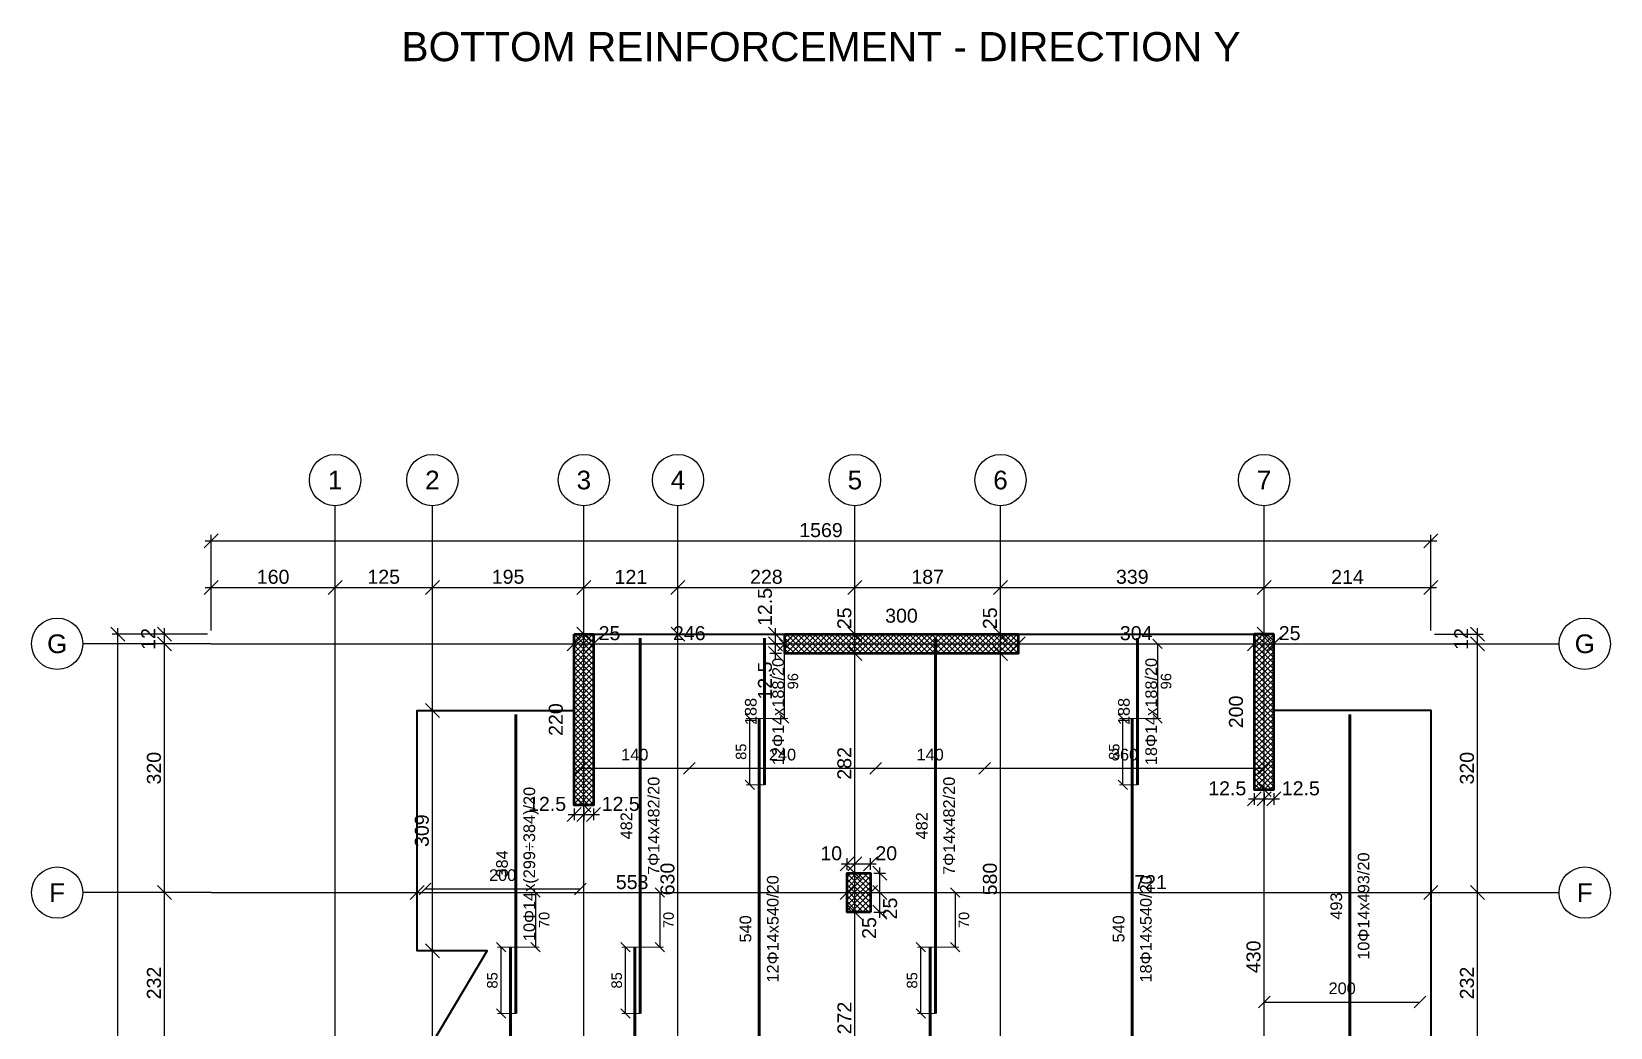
# Model space of a CAD drawing. Header units: millimetres. Extents: x -231 to 4719, y -2977 to 4533.
# Drawn here: x 2688 to 4719, y -1578 to -298 of the extents above; entities that cross this region are included whole.
import ezdxf
from ezdxf.enums import TextEntityAlignment as Align

# ---------------------------------------------------------------- set-up
doc = ezdxf.new("R2010")
doc.units = ezdxf.units.MM
for name, color, linetype, lineweight in [('COLUMN', 4, 'Continuous', 50), ('SLAB', 3, 'Continuous', 35), ('WALL', 1, 'Continuous', 50)]:
    doc.layers.add(name, color=color, linetype=linetype, lineweight=lineweight)
for name, color, linetype in [('FW_AXIS', 7, 'Continuous'), ('FW_COLUMN_HATCH', 8, 'Continuous'), ('FW_DIM', 7, 'Continuous'), ('FW_WALL_HATCH', 8, 'Continuous'), ('REB_NOTES', 7, 'Continuous'), ('REB_TOP_MESH_Y', 5, 'Continuous'), ('REB_TOP_MESH_Y_AXDIM', 5, 'Continuous'), ('REB_TOP_MESH_Y_LAP', 5, 'Continuous'), ('REB_TOP_MESH_Y_RANGE', 5, 'Continuous'), ('REB_TOP_MESH_Y_TEXT', 5, 'Continuous')]:
    doc.layers.add(name, color=color, linetype=linetype)
doc.styles.add('REBAR_TXT', font='arial.ttf')
doc.styles.get("Standard").update_dxf_attribs({"font": 'arial.ttf'})
doc.dimstyles.new('FW_DIM', dxfattribs={"dimtxt": 18, "dimasz": 9, "dimexe": 7.5, "dimexo": 4.5, "dimgap": 4.5, "dimtad": 1, "dimdec": 0, "dimtxsty": 'Standard', "dimtsz": 9, "dimcen": 2.5, "dimdle": 7.5, "dimclrd": 256, "dimclre": 256, "dimclrt": 7, "dimazin": 3, "dimtfac": 1, "dimtmove": 2, "dimatfit": 3})
doc.dimstyles.new('REBAR LAP', dxfattribs={"dimtxt": 13.5, "dimasz": 2.5, "dimexe": 4.5, "dimexo": 0, "dimgap": 4.5, "dimtad": 1, "dimdec": 0, "dimtxsty": 'Standard', "dimtsz": 6, "dimcen": 2.5, "dimclrd": 6, "dimclre": 6, "dimclrt": 7, "dimazin": 3, "dimtfac": 1, "dimtmove": 2, "dimatfit": 3, "dimlwd": 25, "dimlwe": 18})
doc.dimstyles.new('REBAR M-200', dxfattribs={"dimtxt": 15, "dimasz": 15, "dimexe": 25, "dimexo": 12.5, "dimgap": 10, "dimtad": 1, "dimdec": 0, "dimtxsty": 'Standard', "dimblk": 'NONE', "dimcen": 50, "dimse1": 1, "dimse2": 1, "dimclrd": 6, "dimclre": 6, "dimclrt": 7, "dimazin": 3, "dimtfac": 1, "dimtmove": 2, "dimatfit": 3, "dimldrblk": 'NONE', "dimlwd": 53})
doc.dimstyles.new('REBAR RANGE', dxfattribs={"dimtxt": 15, "dimasz": 2.5, "dimexe": 0, "dimexo": 0, "dimgap": 10, "dimtad": 1, "dimdec": 0, "dimtxsty": 'Standard', "dimtsz": 7.5, "dimcen": 2.5, "dimse1": 1, "dimse2": 1, "dimclrd": 6, "dimclre": 6, "dimclrt": 7, "dimazin": 3, "dimtfac": 1, "dimtmove": 2, "dimatfit": 3, "dimlwd": 25})

# ---------------------------------------------------------------- blocks, each defined once
blk = doc.blocks.new('*D887')
at = {"color": 6, "lineweight": 53}
blk.add_line((4104, -1722), (4104, -1181.5), dxfattribs=at)
at = {"layer": 'Defpoints'}
for p in [(4104, -1181.5), (4104, -1722), (4104, -1722)]:
    blk.add_point(p, dxfattribs=at)
at = {"layer": 'REB_TOP_MESH_Y', "color": 7, "insert": (4086.5, -1451.8), "char_height": 15, "attachment_point": 5, "rotation": 90}
blk.add_mtext('540', dxfattribs=at)
blk = doc.blocks.new('_NONE')
blk = doc.blocks.new('*D888')
at = {"color": 6, "lineweight": 53}
blk.add_line((4110.8, -1266.5), (4110.8, -1078), dxfattribs=at)
at = {"layer": 'Defpoints'}
for p in [(4110.8, -1078), (4110.8, -1266.5), (4110.8, -1266.5)]:
    blk.add_point(p, dxfattribs=at)
at = {"layer": 'REB_TOP_MESH_Y', "color": 7, "insert": (4093.3, -1172.3), "char_height": 15, "attachment_point": 5, "rotation": 90}
blk.add_mtext('188', dxfattribs=at)
blk = doc.blocks.new('_OBLIQUE')
at = {"color": 0, "linetype": 'BYBLOCK'}
blk.add_line((-0.5, -0.5), (0.5, 0.5), dxfattribs=at)
blk = doc.blocks.new('*D889')
at = {"color": 6, "lineweight": 18}
for p, q in [((4104, -1181.5), (4087.5, -1181.5)), ((4110.8, -1266.5), (4087.5, -1266.5))]:
    blk.add_line(p, q, dxfattribs=at)
at = {"color": 6, "lineweight": 25}
blk.add_line((4092, -1266.5), (4092, -1181.5), dxfattribs=at)
at = {"layer": 'Defpoints'}
for p in [(4104, -1181.5), (4092, -1266.5), (4110.8, -1266.5)]:
    blk.add_point(p, dxfattribs=at)
at = {"layer": 'REB_TOP_MESH_Y_LAP', "color": 6, "xscale": 12, "yscale": 12, "rotation": 90}
for p in [(4092, -1181.5), (4092, -1266.5)]:
    blk.add_blockref('_OBLIQUE', p, dxfattribs=at)
at = {"layer": 'REB_TOP_MESH_Y_LAP', "color": 7, "insert": (4080.8, -1224), "char_height": 13.5, "attachment_point": 5, "rotation": 90}
blk.add_mtext('85', dxfattribs=at)
blk = doc.blocks.new('*D890')
at = {"color": 6, "lineweight": 18}
for p, q in [((4104, -1085.2), (4140.8, -1085.2)), ((4104, -1181.5), (4140.8, -1181.5))]:
    blk.add_line(p, q, dxfattribs=at)
at = {"color": 6, "lineweight": 25}
blk.add_line((4136.3, -1085.2), (4136.3, -1181.5), dxfattribs=at)
at = {"layer": 'Defpoints'}
for p in [(4104, -1085.2), (4136.3, -1085.2), (4104, -1181.5)]:
    blk.add_point(p, dxfattribs=at)
at = {"layer": 'REB_TOP_MESH_Y_AXDIM', "color": 6, "xscale": 12, "yscale": 12, "rotation": 90}
for p in [(4136.3, -1085.2), (4136.3, -1181.5)]:
    blk.add_blockref('_OBLIQUE', p, dxfattribs=at)
at = {"layer": 'REB_TOP_MESH_Y_AXDIM', "color": 7, "insert": (4147.5, -1133.4), "char_height": 13.5, "attachment_point": 5, "rotation": 90}
blk.add_mtext('96', dxfattribs=at)
blk = doc.blocks.new('*D895')
at = {"color": 6, "lineweight": 53}
blk.add_line((3624, -1722), (3624, -1181.5), dxfattribs=at)
at = {"layer": 'Defpoints'}
for p in [(3624, -1181.5), (3624, -1722), (3624, -1722)]:
    blk.add_point(p, dxfattribs=at)
at = {"layer": 'REB_TOP_MESH_Y', "color": 7, "insert": (3606.5, -1451.8), "char_height": 15, "attachment_point": 5, "rotation": 90}
blk.add_mtext('540', dxfattribs=at)
blk = doc.blocks.new('*D896')
at = {"color": 6, "lineweight": 53}
blk.add_line((3630.8, -1266.5), (3630.8, -1078), dxfattribs=at)
at = {"layer": 'Defpoints'}
for p in [(3630.8, -1078), (3630.8, -1266.5), (3630.8, -1266.5)]:
    blk.add_point(p, dxfattribs=at)
at = {"layer": 'REB_TOP_MESH_Y', "color": 7, "insert": (3613.3, -1172.3), "char_height": 15, "attachment_point": 5, "rotation": 90}
blk.add_mtext('188', dxfattribs=at)
blk = doc.blocks.new('*D897')
at = {"color": 6, "lineweight": 18}
for p, q in [((3624, -1181.5), (3607.5, -1181.5)), ((3630.8, -1266.5), (3607.5, -1266.5))]:
    blk.add_line(p, q, dxfattribs=at)
at = {"color": 6, "lineweight": 25}
blk.add_line((3612, -1266.5), (3612, -1181.5), dxfattribs=at)
at = {"layer": 'Defpoints'}
for p in [(3624, -1181.5), (3612, -1266.5), (3630.8, -1266.5)]:
    blk.add_point(p, dxfattribs=at)
at = {"layer": 'REB_TOP_MESH_Y_LAP', "color": 6, "xscale": 12, "yscale": 12, "rotation": 90}
for p in [(3612, -1181.5), (3612, -1266.5)]:
    blk.add_blockref('_OBLIQUE', p, dxfattribs=at)
at = {"layer": 'REB_TOP_MESH_Y_LAP', "color": 7, "insert": (3600.8, -1224), "char_height": 13.5, "attachment_point": 5, "rotation": 90}
blk.add_mtext('85', dxfattribs=at)
blk = doc.blocks.new('*D898')
at = {"color": 6, "lineweight": 18}
for p, q in [((3624, -1085.2), (3660.8, -1085.2)), ((3624, -1181.5), (3660.8, -1181.5))]:
    blk.add_line(p, q, dxfattribs=at)
at = {"color": 6, "lineweight": 25}
blk.add_line((3656.3, -1085.2), (3656.3, -1181.5), dxfattribs=at)
at = {"layer": 'Defpoints'}
for p in [(3624, -1085.2), (3656.3, -1085.2), (3624, -1181.5)]:
    blk.add_point(p, dxfattribs=at)
at = {"layer": 'REB_TOP_MESH_Y_AXDIM', "color": 6, "xscale": 12, "yscale": 12, "rotation": 90}
for p in [(3656.3, -1085.2), (3656.3, -1181.5)]:
    blk.add_blockref('_OBLIQUE', p, dxfattribs=at)
at = {"layer": 'REB_TOP_MESH_Y_AXDIM', "color": 7, "insert": (3667.5, -1133.4), "char_height": 13.5, "attachment_point": 5, "rotation": 90}
blk.add_mtext('96', dxfattribs=at)
blk = doc.blocks.new('*D905')
at = {"color": 6, "lineweight": 53}
blk.add_line((3464, -1841.5), (3464, -1475.5), dxfattribs=at)
at = {"layer": 'Defpoints'}
for p in [(3464, -1475.5), (3464, -1841.5), (3464, -1841.5)]:
    blk.add_point(p, dxfattribs=at)
at = {"layer": 'REB_TOP_MESH_Y', "color": 7, "insert": (3446.5, -1658.5), "char_height": 15, "attachment_point": 5, "rotation": 90}
blk.add_mtext('366', dxfattribs=at)
blk = doc.blocks.new('*D906')
at = {"color": 6, "lineweight": 53}
blk.add_line((3470.8, -1560.5), (3470.8, -1078), dxfattribs=at)
at = {"layer": 'Defpoints'}
for p in [(3470.8, -1078), (3470.8, -1560.5), (3470.8, -1560.5)]:
    blk.add_point(p, dxfattribs=at)
at = {"layer": 'REB_TOP_MESH_Y', "color": 7, "insert": (3453.3, -1319.3), "char_height": 15, "attachment_point": 5, "rotation": 90}
blk.add_mtext('482', dxfattribs=at)
blk = doc.blocks.new('*D911')
at = {"color": 6, "lineweight": 18}
for p, q in [((3464, -1475.5), (3447.5, -1475.5)), ((3470.8, -1560.5), (3447.5, -1560.5))]:
    blk.add_line(p, q, dxfattribs=at)
at = {"color": 6, "lineweight": 25}
blk.add_line((3452, -1560.5), (3452, -1475.5), dxfattribs=at)
at = {"layer": 'Defpoints'}
for p in [(3464, -1475.5), (3452, -1560.5), (3470.8, -1560.5)]:
    blk.add_point(p, dxfattribs=at)
at = {"layer": 'REB_TOP_MESH_Y_LAP', "color": 6, "xscale": 12, "yscale": 12, "rotation": 90}
for p in [(3452, -1475.5), (3452, -1560.5)]:
    blk.add_blockref('_OBLIQUE', p, dxfattribs=at)
at = {"layer": 'REB_TOP_MESH_Y_LAP', "color": 7, "insert": (3440.8, -1518), "char_height": 13.5, "attachment_point": 5, "rotation": 90}
blk.add_mtext('85', dxfattribs=at)
blk = doc.blocks.new('*D912')
at = {"color": 6, "lineweight": 18}
for p, q in [((3464, -1405.2), (3500.8, -1405.2)), ((3464, -1475.5), (3500.8, -1475.5))]:
    blk.add_line(p, q, dxfattribs=at)
at = {"color": 6, "lineweight": 25}
blk.add_line((3496.3, -1405.2), (3496.3, -1475.5), dxfattribs=at)
at = {"layer": 'Defpoints'}
for p in [(3464, -1405.2), (3496.3, -1405.2), (3464, -1475.5)]:
    blk.add_point(p, dxfattribs=at)
at = {"layer": 'REB_TOP_MESH_Y_AXDIM', "color": 6, "xscale": 12, "yscale": 12, "rotation": 90}
for p in [(3496.3, -1405.2), (3496.3, -1475.5)]:
    blk.add_blockref('_OBLIQUE', p, dxfattribs=at)
at = {"layer": 'REB_TOP_MESH_Y_AXDIM', "color": 7, "insert": (3507.5, -1440.4), "char_height": 13.5, "attachment_point": 5, "rotation": 90}
blk.add_mtext('70', dxfattribs=at)
blk = doc.blocks.new('*D915')
at = {"color": 6, "lineweight": 53}
blk.add_line((3844, -1841.5), (3844, -1475.5), dxfattribs=at)
at = {"layer": 'Defpoints'}
for p in [(3844, -1475.5), (3844, -1841.5), (3844, -1841.5)]:
    blk.add_point(p, dxfattribs=at)
at = {"layer": 'REB_TOP_MESH_Y', "color": 7, "insert": (3826.5, -1658.5), "char_height": 15, "attachment_point": 5, "rotation": 90}
blk.add_mtext('366', dxfattribs=at)
blk = doc.blocks.new('*D916')
at = {"color": 6, "lineweight": 53}
blk.add_line((3850.8, -1560.5), (3850.8, -1078), dxfattribs=at)
at = {"layer": 'Defpoints'}
for p in [(3850.8, -1078), (3850.8, -1560.5), (3850.8, -1560.5)]:
    blk.add_point(p, dxfattribs=at)
at = {"layer": 'REB_TOP_MESH_Y', "color": 7, "insert": (3833.3, -1319.3), "char_height": 15, "attachment_point": 5, "rotation": 90}
blk.add_mtext('482', dxfattribs=at)
blk = doc.blocks.new('*D921')
at = {"color": 6, "lineweight": 18}
for p, q in [((3844, -1475.5), (3827.5, -1475.5)), ((3850.8, -1560.5), (3827.5, -1560.5))]:
    blk.add_line(p, q, dxfattribs=at)
at = {"color": 6, "lineweight": 25}
blk.add_line((3832, -1560.5), (3832, -1475.5), dxfattribs=at)
at = {"layer": 'Defpoints'}
for p in [(3844, -1475.5), (3832, -1560.5), (3850.8, -1560.5)]:
    blk.add_point(p, dxfattribs=at)
at = {"layer": 'REB_TOP_MESH_Y_LAP', "color": 6, "xscale": 12, "yscale": 12, "rotation": 90}
for p in [(3832, -1475.5), (3832, -1560.5)]:
    blk.add_blockref('_OBLIQUE', p, dxfattribs=at)
at = {"layer": 'REB_TOP_MESH_Y_LAP', "color": 7, "insert": (3820.8, -1518), "char_height": 13.5, "attachment_point": 5, "rotation": 90}
blk.add_mtext('85', dxfattribs=at)
blk = doc.blocks.new('*D922')
at = {"color": 6, "lineweight": 18}
for p, q in [((3844, -1405.2), (3880.8, -1405.2)), ((3844, -1475.5), (3880.8, -1475.5))]:
    blk.add_line(p, q, dxfattribs=at)
at = {"color": 6, "lineweight": 25}
blk.add_line((3876.3, -1405.2), (3876.3, -1475.5), dxfattribs=at)
at = {"layer": 'Defpoints'}
for p in [(3844, -1405.2), (3876.3, -1405.2), (3844, -1475.5)]:
    blk.add_point(p, dxfattribs=at)
at = {"layer": 'REB_TOP_MESH_Y_AXDIM', "color": 6, "xscale": 12, "yscale": 12, "rotation": 90}
for p in [(3876.3, -1405.2), (3876.3, -1475.5)]:
    blk.add_blockref('_OBLIQUE', p, dxfattribs=at)
at = {"layer": 'REB_TOP_MESH_Y_AXDIM', "color": 7, "insert": (3887.5, -1440.4), "char_height": 13.5, "attachment_point": 5, "rotation": 90}
blk.add_mtext('70', dxfattribs=at)
blk = doc.blocks.new('*D932')
at = {"color": 6, "lineweight": 53}
blk.add_line((3304, -1841.5), (3304, -1475.5), dxfattribs=at)
at = {"layer": 'Defpoints'}
for p in [(3304, -1475.5), (3304, -1841.5), (3304, -1841.5)]:
    blk.add_point(p, dxfattribs=at)
at = {"layer": 'REB_TOP_MESH_Y', "color": 7, "insert": (3286.5, -1658.5), "char_height": 15, "attachment_point": 5, "rotation": 90}
blk.add_mtext('366', dxfattribs=at)
blk = doc.blocks.new('*D933')
at = {"color": 6, "lineweight": 53}
blk.add_line((3310.8, -1560.5), (3310.8, -1176), dxfattribs=at)
at = {"layer": 'Defpoints'}
for p in [(3310.8, -1176), (3310.8, -1560.5), (3310.8, -1560.5)]:
    blk.add_point(p, dxfattribs=at)
at = {"layer": 'REB_TOP_MESH_Y', "color": 7, "insert": (3293.3, -1368.3), "char_height": 15, "attachment_point": 5, "rotation": 90}
blk.add_mtext('384', dxfattribs=at)
blk = doc.blocks.new('*D938')
at = {"color": 6, "lineweight": 18}
for p, q in [((3304, -1475.5), (3287.5, -1475.5)), ((3310.8, -1560.5), (3287.5, -1560.5))]:
    blk.add_line(p, q, dxfattribs=at)
at = {"color": 6, "lineweight": 25}
blk.add_line((3292, -1560.5), (3292, -1475.5), dxfattribs=at)
at = {"layer": 'Defpoints'}
for p in [(3304, -1475.5), (3292, -1560.5), (3310.8, -1560.5)]:
    blk.add_point(p, dxfattribs=at)
at = {"layer": 'REB_TOP_MESH_Y_LAP', "color": 6, "xscale": 12, "yscale": 12, "rotation": 90}
for p in [(3292, -1475.5), (3292, -1560.5)]:
    blk.add_blockref('_OBLIQUE', p, dxfattribs=at)
at = {"layer": 'REB_TOP_MESH_Y_LAP', "color": 7, "insert": (3280.8, -1518), "char_height": 13.5, "attachment_point": 5, "rotation": 90}
blk.add_mtext('85', dxfattribs=at)
blk = doc.blocks.new('*D939')
at = {"color": 6, "lineweight": 18}
for p, q in [((3304, -1405.2), (3340.8, -1405.2)), ((3304, -1475.5), (3340.8, -1475.5))]:
    blk.add_line(p, q, dxfattribs=at)
at = {"color": 6, "lineweight": 25}
blk.add_line((3336.3, -1405.2), (3336.3, -1475.5), dxfattribs=at)
at = {"layer": 'Defpoints'}
for p in [(3304, -1405.2), (3336.3, -1405.2), (3304, -1475.5)]:
    blk.add_point(p, dxfattribs=at)
at = {"layer": 'REB_TOP_MESH_Y_AXDIM', "color": 6, "xscale": 12, "yscale": 12, "rotation": 90}
for p in [(3336.3, -1405.2), (3336.3, -1475.5)]:
    blk.add_blockref('_OBLIQUE', p, dxfattribs=at)
at = {"layer": 'REB_TOP_MESH_Y_AXDIM', "color": 7, "insert": (3347.5, -1440.4), "char_height": 13.5, "attachment_point": 5, "rotation": 90}
blk.add_mtext('70', dxfattribs=at)
blk = doc.blocks.new('*D950')
at = {"color": 6, "lineweight": 25}
blk.add_line((3914, -1245.3), (4274, -1245.3), dxfattribs=at)
at = {"layer": 'Defpoints'}
for p in [(3914, -1245.3), (3914, -1245.3), (4274, -1245.3)]:
    blk.add_point(p, dxfattribs=at)
at = {"layer": 'REB_TOP_MESH_Y_RANGE', "color": 6, "xscale": 15, "yscale": 15}
for p in [(3914, -1245.3), (4274, -1245.3)]:
    blk.add_blockref('_OBLIQUE', p, dxfattribs=at)
at = {"layer": 'REB_TOP_MESH_Y_RANGE', "color": 7, "insert": (4094, -1227.8), "char_height": 15, "attachment_point": 5}
blk.add_mtext('360', dxfattribs=at)
blk = doc.blocks.new('*D951')
at = {"color": 6, "lineweight": 25}
blk.add_line((3914, -1245.3), (4274, -1245.3), dxfattribs=at)
at = {"layer": 'Defpoints'}
for p in [(3914, -1245.3), (3914, -1245.3), (4274, -1245.3)]:
    blk.add_point(p, dxfattribs=at)
at = {"layer": 'REB_TOP_MESH_Y_RANGE', "color": 6, "xscale": 15, "yscale": 15}
for p in [(3914, -1245.3), (4274, -1245.3)]:
    blk.add_blockref('_OBLIQUE', p, dxfattribs=at)
at = {"layer": 'REB_TOP_MESH_Y_RANGE', "color": 7, "insert": (4094, -1227.8), "char_height": 15, "attachment_point": 5}
blk.add_mtext('360', dxfattribs=at)
blk = doc.blocks.new('*D955')
at = {"color": 6, "lineweight": 25}
blk.add_line((3534, -1245.3), (3774, -1245.3), dxfattribs=at)
at = {"layer": 'Defpoints'}
for p in [(3534, -1245.3), (3534, -1245.3), (3774, -1245.3)]:
    blk.add_point(p, dxfattribs=at)
at = {"layer": 'REB_TOP_MESH_Y_RANGE', "color": 6, "xscale": 15, "yscale": 15}
for p in [(3534, -1245.3), (3774, -1245.3)]:
    blk.add_blockref('_OBLIQUE', p, dxfattribs=at)
at = {"layer": 'REB_TOP_MESH_Y_RANGE', "color": 7, "insert": (3654, -1227.8), "char_height": 15, "attachment_point": 5}
blk.add_mtext('240', dxfattribs=at)
blk = doc.blocks.new('*D956')
at = {"color": 6, "lineweight": 25}
blk.add_line((3534, -1245.3), (3774, -1245.3), dxfattribs=at)
at = {"layer": 'Defpoints'}
for p in [(3534, -1245.3), (3534, -1245.3), (3774, -1245.3)]:
    blk.add_point(p, dxfattribs=at)
at = {"layer": 'REB_TOP_MESH_Y_RANGE', "color": 6, "xscale": 15, "yscale": 15}
for p in [(3534, -1245.3), (3774, -1245.3)]:
    blk.add_blockref('_OBLIQUE', p, dxfattribs=at)
at = {"layer": 'REB_TOP_MESH_Y_RANGE', "color": 7, "insert": (3654, -1227.8), "char_height": 15, "attachment_point": 5}
blk.add_mtext('240', dxfattribs=at)
blk = doc.blocks.new('*D960')
at = {"color": 6, "lineweight": 25}
blk.add_line((4274, -1545.8), (4474, -1545.8), dxfattribs=at)
at = {"layer": 'Defpoints'}
for p in [(4274, -1545.8), (4274, -1545.8), (4474, -1545.8)]:
    blk.add_point(p, dxfattribs=at)
at = {"layer": 'REB_TOP_MESH_Y_RANGE', "color": 6, "xscale": 15, "yscale": 15}
for p in [(4274, -1545.8), (4474, -1545.8)]:
    blk.add_blockref('_OBLIQUE', p, dxfattribs=at)
at = {"layer": 'REB_TOP_MESH_Y_RANGE', "color": 7, "insert": (4374, -1528.3), "char_height": 15, "attachment_point": 5}
blk.add_mtext('200', dxfattribs=at)
blk = doc.blocks.new('*D961')
at = {"color": 6, "lineweight": 53}
blk.add_line((4384, -1669), (4384, -1176), dxfattribs=at)
at = {"layer": 'Defpoints'}
for p in [(4384, -1176), (4384, -1669), (4384, -1669)]:
    blk.add_point(p, dxfattribs=at)
at = {"layer": 'REB_TOP_MESH_Y', "color": 7, "insert": (4366.5, -1422.5), "char_height": 15, "attachment_point": 5, "rotation": 90}
blk.add_mtext('493', dxfattribs=at)
blk = doc.blocks.new('*D962')
at = {"color": 6, "lineweight": 25}
blk.add_line((3194, -1400.3), (3394, -1400.3), dxfattribs=at)
at = {"layer": 'Defpoints'}
for p in [(3194, -1400.3), (3194, -1400.3), (3394, -1400.3)]:
    blk.add_point(p, dxfattribs=at)
at = {"layer": 'REB_TOP_MESH_Y_RANGE', "color": 6, "xscale": 15, "yscale": 15}
for p in [(3194, -1400.3), (3394, -1400.3)]:
    blk.add_blockref('_OBLIQUE', p, dxfattribs=at)
at = {"layer": 'REB_TOP_MESH_Y_RANGE', "color": 7, "insert": (3294, -1382.8), "char_height": 15, "attachment_point": 5}
blk.add_mtext('200', dxfattribs=at)
blk = doc.blocks.new('*D966')
at = {"color": 6, "lineweight": 25}
blk.add_line((3394, -1245.3), (3534, -1245.3), dxfattribs=at)
at = {"layer": 'Defpoints'}
for p in [(3394, -1245.3), (3394, -1245.3), (3534, -1245.3)]:
    blk.add_point(p, dxfattribs=at)
at = {"layer": 'REB_TOP_MESH_Y_RANGE', "color": 6, "xscale": 15, "yscale": 15}
for p in [(3394, -1245.3), (3534, -1245.3)]:
    blk.add_blockref('_OBLIQUE', p, dxfattribs=at)
at = {"layer": 'REB_TOP_MESH_Y_RANGE', "color": 7, "insert": (3464, -1227.8), "char_height": 15, "attachment_point": 5}
blk.add_mtext('140', dxfattribs=at)
blk = doc.blocks.new('*D967')
at = {"color": 6, "lineweight": 25}
blk.add_line((3774, -1245.3), (3914, -1245.3), dxfattribs=at)
at = {"layer": 'Defpoints'}
for p in [(3774, -1245.3), (3774, -1245.3), (3914, -1245.3)]:
    blk.add_point(p, dxfattribs=at)
at = {"layer": 'REB_TOP_MESH_Y_RANGE', "color": 6, "xscale": 15, "yscale": 15}
for p in [(3774, -1245.3), (3914, -1245.3)]:
    blk.add_blockref('_OBLIQUE', p, dxfattribs=at)
at = {"layer": 'REB_TOP_MESH_Y_RANGE', "color": 7, "insert": (3844, -1227.8), "char_height": 15, "attachment_point": 5}
blk.add_mtext('140', dxfattribs=at)
blk = doc.blocks.new('*D979')
for p, q in [((3386, -1297.2), (3386, -1312.2)), ((3398.5, -1297.2), (3398.5, -1312.2)), ((3378.5, -1304.7), (3406, -1304.7))]:
    blk.add_line(p, q)
at = {"layer": 'Defpoints'}
for p in [(3386, -1292.7), (3398.5, -1292.7), (3386, -1304.7)]:
    blk.add_point(p, dxfattribs=at)
at = {"layer": 'FW_DIM', "xscale": 18, "yscale": 18}
for p in [(3386, -1304.7), (3398.5, -1304.7)]:
    blk.add_blockref('_OBLIQUE', p, dxfattribs=at)
at = {"layer": 'FW_DIM', "color": 7, "insert": (3351.2, -1291.2), "char_height": 18, "attachment_point": 5}
blk.add_mtext('12.5', dxfattribs=at)
blk = doc.blocks.new('*D980')
for p, q in [((3398.5, -1297.2), (3398.5, -1312.2)), ((3411.1, -1297.2), (3411.1, -1312.2)), ((3391, -1304.7), (3418.6, -1304.7))]:
    blk.add_line(p, q)
at = {"layer": 'Defpoints'}
for p in [(3398.5, -1292.7), (3411.1, -1292.7), (3398.5, -1304.7)]:
    blk.add_point(p, dxfattribs=at)
at = {"layer": 'FW_DIM', "xscale": 18, "yscale": 18}
for p in [(3398.5, -1304.7), (3411.1, -1304.7)]:
    blk.add_blockref('_OBLIQUE', p, dxfattribs=at)
at = {"layer": 'FW_DIM', "color": 7, "insert": (3445.9, -1291.2), "char_height": 18, "attachment_point": 5}
blk.add_mtext('12.5', dxfattribs=at)
blk = doc.blocks.new('*D981')
for p, q in [((3652.6, -1085.2), (3637.6, -1085.2)), ((3645.1, -1105.3), (3645.1, -1077.7)), ((3652.6, -1097.8), (3637.6, -1097.8))]:
    blk.add_line(p, q)
at = {"layer": 'Defpoints'}
for p in [(3657.1, -1085.2), (3645.1, -1097.8), (3657.1, -1097.8)]:
    blk.add_point(p, dxfattribs=at)
at = {"layer": 'FW_DIM', "xscale": 18, "yscale": 18, "rotation": 90}
for p in [(3645.1, -1085.2), (3645.1, -1097.8)]:
    blk.add_blockref('_OBLIQUE', p, dxfattribs=at)
at = {"layer": 'FW_DIM', "color": 7, "insert": (3631.6, -1132.6), "char_height": 18, "attachment_point": 5, "rotation": 90}
blk.add_mtext('12.5', dxfattribs=at)
blk = doc.blocks.new('*D982')
for p, q in [((3652.6, -1072.7), (3637.6, -1072.7)), ((3645.1, -1092.7), (3645.1, -1065.2)), ((3652.6, -1085.2), (3637.6, -1085.2))]:
    blk.add_line(p, q)
at = {"layer": 'Defpoints'}
for p in [(3657.1, -1072.7), (3645.1, -1085.2), (3657.1, -1085.2)]:
    blk.add_point(p, dxfattribs=at)
at = {"layer": 'FW_DIM', "xscale": 18, "yscale": 18, "rotation": 90}
for p in [(3645.1, -1072.7), (3645.1, -1085.2)]:
    blk.add_blockref('_OBLIQUE', p, dxfattribs=at)
at = {"layer": 'FW_DIM', "color": 7, "insert": (3631.6, -1037.9), "char_height": 18, "attachment_point": 5, "rotation": 90}
blk.add_mtext('12.5', dxfattribs=at)
blk = doc.blocks.new('*D991')
for p, q in [((4261, -1277.2), (4261, -1292.2)), ((4273.5, -1277.2), (4273.5, -1292.2)), ((4253.5, -1284.7), (4281, -1284.7))]:
    blk.add_line(p, q)
at = {"layer": 'Defpoints'}
for p in [(4261, -1272.7), (4273.5, -1272.7), (4261, -1284.7)]:
    blk.add_point(p, dxfattribs=at)
at = {"layer": 'FW_DIM', "xscale": 18, "yscale": 18}
for p in [(4261, -1284.7), (4273.5, -1284.7)]:
    blk.add_blockref('_OBLIQUE', p, dxfattribs=at)
at = {"layer": 'FW_DIM', "color": 7, "insert": (4226.2, -1271.2), "char_height": 18, "attachment_point": 5}
blk.add_mtext('12.5', dxfattribs=at)
blk = doc.blocks.new('*D992')
for p, q in [((4273.5, -1277.2), (4273.5, -1292.2)), ((4286, -1277.2), (4286, -1292.2)), ((4266, -1284.7), (4293.5, -1284.7))]:
    blk.add_line(p, q)
at = {"layer": 'Defpoints'}
for p in [(4273.5, -1272.7), (4286, -1272.7), (4273.5, -1284.7)]:
    blk.add_point(p, dxfattribs=at)
at = {"layer": 'FW_DIM', "xscale": 18, "yscale": 18}
for p in [(4273.5, -1284.7), (4286, -1284.7)]:
    blk.add_blockref('_OBLIQUE', p, dxfattribs=at)
at = {"layer": 'FW_DIM', "color": 7, "insert": (4320.8, -1271.2), "char_height": 18, "attachment_point": 5}
blk.add_mtext('12.5', dxfattribs=at)
blk = doc.blocks.new('*D993')
for p, q in [((3737.1, -1375.7), (3737.1, -1360.7)), ((3747.2, -1375.7), (3747.2, -1360.7)), ((3729.6, -1368.2), (3754.7, -1368.2))]:
    blk.add_line(p, q)
at = {"layer": 'Defpoints'}
for p in [(3737.1, -1368.2), (3737.1, -1380.2), (3747.2, -1380.2)]:
    blk.add_point(p, dxfattribs=at)
at = {"layer": 'FW_DIM', "xscale": 18, "yscale": 18}
for p in [(3737.1, -1368.2), (3747.2, -1368.2)]:
    blk.add_blockref('_OBLIQUE', p, dxfattribs=at)
at = {"layer": 'FW_DIM', "color": 7, "insert": (3716.7, -1354.7), "char_height": 18, "attachment_point": 5}
blk.add_mtext('10', dxfattribs=at)
blk = doc.blocks.new('*D994')
for p, q in [((3747.2, -1375.7), (3747.2, -1360.7)), ((3767.1, -1375.7), (3767.1, -1360.7)), ((3739.7, -1368.2), (3774.6, -1368.2))]:
    blk.add_line(p, q)
at = {"layer": 'Defpoints'}
for p in [(3747.2, -1368.2), (3747.2, -1380.2), (3767.1, -1380.2)]:
    blk.add_point(p, dxfattribs=at)
at = {"layer": 'FW_DIM', "xscale": 18, "yscale": 18}
for p in [(3747.2, -1368.2), (3767.1, -1368.2)]:
    blk.add_blockref('_OBLIQUE', p, dxfattribs=at)
at = {"layer": 'FW_DIM', "color": 7, "insert": (3787.5, -1354.7), "char_height": 18, "attachment_point": 5}
blk.add_mtext('20', dxfattribs=at)
blk = doc.blocks.new('*D995')
for p, q in [((3779.1, -1437.7), (3779.1, -1397.7)), ((3771.6, -1405.2), (3786.6, -1405.2)), ((3771.6, -1430.2), (3786.6, -1430.2))]:
    blk.add_line(p, q)
at = {"layer": 'Defpoints'}
for p in [(3767.1, -1405.2), (3767.1, -1430.2), (3779.1, -1430.2)]:
    blk.add_point(p, dxfattribs=at)
at = {"layer": 'FW_DIM', "xscale": 18, "yscale": 18, "rotation": 90}
for p in [(3779.1, -1405.2), (3779.1, -1430.2)]:
    blk.add_blockref('_OBLIQUE', p, dxfattribs=at)
at = {"layer": 'FW_DIM', "color": 7, "insert": (3765.6, -1450.6), "char_height": 18, "attachment_point": 5, "rotation": 90}
blk.add_mtext('25', dxfattribs=at)
blk = doc.blocks.new('*D996')
for p, q in [((3771.6, -1380.2), (3786.6, -1380.2)), ((3779.1, -1412.7), (3779.1, -1372.7)), ((3771.6, -1405.2), (3786.6, -1405.2))]:
    blk.add_line(p, q)
at = {"layer": 'Defpoints'}
for p in [(3767.1, -1380.2), (3767.1, -1405.2), (3779.1, -1405.2)]:
    blk.add_point(p, dxfattribs=at)
at = {"layer": 'FW_DIM', "xscale": 18, "yscale": 18, "rotation": 90}
for p in [(3779.1, -1380.2), (3779.1, -1405.2)]:
    blk.add_blockref('_OBLIQUE', p, dxfattribs=at)
at = {"layer": 'FW_DIM', "color": 7, "insert": (3792.6, -1425.6), "char_height": 18, "attachment_point": 5, "rotation": 90}
blk.add_mtext('25', dxfattribs=at)
blk = doc.blocks.new('*D1033')
for p, q in [((3737.1, -1400.7), (3737.1, -1397.7)), ((3767.1, -1400.7), (3767.1, -1397.7)), ((3729.6, -1405.2), (3774.6, -1405.2))]:
    blk.add_line(p, q)
at = {"layer": 'Defpoints'}
for p in [(3737.1, -1405.2), (3737.1, -1405.2), (3767.1, -1405.2)]:
    blk.add_point(p, dxfattribs=at)
at = {"layer": 'FW_DIM', "xscale": 18, "yscale": 18}
for p in [(3737.1, -1405.2), (3767.1, -1405.2)]:
    blk.add_blockref('_OBLIQUE', p, dxfattribs=at)
blk = doc.blocks.new('*D1063')
for p, q in [((3742.7, -1380.2), (3739.7, -1380.2)), ((3747.2, -1437.7), (3747.2, -1372.7)), ((3742.7, -1430.2), (3739.7, -1430.2))]:
    blk.add_line(p, q)
at = {"layer": 'Defpoints'}
for p in [(3747.2, -1380.2), (3747.2, -1430.2), (3747.2, -1430.2)]:
    blk.add_point(p, dxfattribs=at)
at = {"layer": 'FW_DIM', "xscale": 18, "yscale": 18, "rotation": 90}
for p in [(3747.2, -1380.2), (3747.2, -1430.2)]:
    blk.add_blockref('_OBLIQUE', p, dxfattribs=at)

msp = doc.modelspace()

# ---------------------------------------------------------------- hatches: boundary and pattern name
at = {"layer": 'FW_COLUMN_HATCH'}
h = msp.add_hatch(dxfattribs=at)
h.set_pattern_fill('ANSI37', scale=1.6)
h.paths.add_polyline_path([(3767.1, -1430.2), (3737.1, -1430.2), (3737.1, -1380.2), (3767.1, -1380.2), (3767.1, -1430.2)])
at = {"layer": 'FW_WALL_HATCH'}
h = msp.add_hatch(dxfattribs=at)
h.set_pattern_fill('ANSI37', scale=1.6)
h.paths.add_polyline_path([(3386, -1072.7), (3411.1, -1072.7), (3411.1, -1292.7), (3386, -1292.7), (3386, -1072.7)])
h = msp.add_hatch(dxfattribs=at)
h.set_pattern_fill('ANSI37', scale=1.6)
h.paths.add_polyline_path([(3657.1, -1097.8), (3657.1, -1072.7), (3957.1, -1072.7), (3957.1, -1097.8), (3657.1, -1097.8)])
h = msp.add_hatch(dxfattribs=at)
h.set_pattern_fill('ANSI37', scale=1.6)
h.paths.add_polyline_path([(4286, -1072.9), (4286, -1272.7), (4261, -1272.7), (4261, -1072.9), (4286, -1072.9)])

# ---------------------------------------------------------------- linework, layer by layer
at = {"layer": 'COLUMN'}
msp.add_lwpolyline([(3767.1, -1430.2), (3737.1, -1430.2), (3737.1, -1380.2), (3767.1, -1380.2)], close=True, dxfattribs=at)
at = {"layer": 'FW_AXIS', "linetype": 'CONTINUOUS'}
for p, q in [((3078.5, -1072.7), (3078.5, -907.7)), ((3203.6, -1072.7), (3203.6, -907.7)), ((3398.5, -1072.7), (3398.5, -907.7)), ((3519.6, -1072.7), (3519.6, -907.7)), ((3747.2, -1072.7), (3747.2, -907.7)), ((3934.5, -1072.7), (3934.5, -907.7)), ((4273.5, -1072.7), (4273.5, -907.7)), ((2919, -1085.2), (2754, -1085.2)), ((4488.1, -1085.2), (4653.1, -1085.2)), ((2919, -1405.2), (2754, -1405.2)), ((4488.1, -1405.2), (4653.1, -1405.2))]:
    msp.add_line(p, q, dxfattribs=at)
at = {"layer": 'FW_AXIS', "color": 8}
for p, q in [((3078.5, -2662.7), (3078.5, -1072.7)), ((3203.6, -2662.7), (3203.6, -1072.7)), ((3398.5, -2662.7), (3398.5, -1072.7)), ((3519.6, -2662.7), (3519.6, -1072.7)), ((3747.2, -2662.7), (3747.2, -1072.7)), ((3934.5, -2662.7), (3934.5, -1072.7)), ((4273.5, -2662.7), (4273.5, -1072.7)), ((2919, -1085.2), (4488.1, -1085.2)), ((2919, -1405.2), (4488.1, -1405.2))]:
    msp.add_line(p, q, dxfattribs=at)
at = {"layer": 'FW_AXIS'}
for centre in [(3078.5, -874.7), (3203.6, -874.7), (3398.5, -874.7), (3519.6, -874.7), (3747.2, -874.7), (3934.5, -874.7), (4273.5, -874.7), (2721, -1085.2), (4686.1, -1085.2), (2721, -1405.2), (4686.1, -1405.2)]:
    msp.add_circle(centre, 33, dxfattribs=at)
at = {"layer": 'SLAB'}
msp.add_lwpolyline([(3386, -1072.7), (4286, -1072.9), (4286, -1170.7), (4488, -1170.7), (4488, -1674.7), (4286, -1674.7), (4286, -2060.7), (4488.1, -2060.7), (4488.1, -2564.7), (4286, -2564.7), (4286, -2662.7), (3066, -2640), (3066, -2542.1), (2919, -2542.1), (2919, -1775.7), (3121.2, -1775.7), (3121.2, -1737), (3274, -1480.1), (3184, -1480.1), (3184, -1170.8), (3386, -1170.8), (3386, -1072.7)], dxfattribs=at)
at = {"layer": 'WALL'}
for points in [[(3386, -1072.7), (3411.1, -1072.7), (3411.1, -1292.7), (3386, -1292.7)], [(3657.1, -1072.7), (3957.1, -1072.7), (3957.1, -1097.8), (3657.1, -1097.8)], [(4286, -1072.9), (4261, -1072.9), (4261, -1272.7), (4286, -1272.7)]]:
    msp.add_lwpolyline(points, close=True, dxfattribs=at)

# ---------------------------------------------------------------- texts
at = {"layer": 'FW_AXIS', "color": 7, "style": 'REBAR_TXT'}
for s, p in [('1', (3078.5, -874.7)), ('2', (3203.6, -874.7)), ('3', (3398.5, -874.7)), ('4', (3519.6, -874.7)), ('5', (3747.2, -874.7)), ('6', (3934.5, -874.7)), ('7', (4273.5, -874.7)), ('G', (2721, -1085.2)), ('G', (4686.1, -1085.2)), ('F', (2721, -1405.2)), ('F', (4686.1, -1405.2))]:
    msp.add_text(s, height=24, dxfattribs=at).set_placement(p, align=Align.MIDDLE_CENTER)
at = {"layer": 'REB_NOTES', "color": 7, "style": 'REBAR_TXT'}
msp.add_text('BOTTOM REINFORCEMENT - DIRECTION Y', height=37.5, dxfattribs=at).set_placement((3703.6, -298.7), align=Align.TOP_CENTER)
at = {"layer": 'REB_TOP_MESH_Y_TEXT', "color": 7, "style": 'REBAR_TXT'}
for s, p in [('12Φ14x188/20', (3640.8, -1172.3)), ('18Φ14x188/20', (4120.8, -1172.3)), ('7Φ14x482/20', (3480.8, -1319.3)), ('7Φ14x482/20', (3860.8, -1319.3)), ('10Φ14x(299÷384)/20', (3320.8, -1368.3)), ('10Φ14x493/20', (4394, -1422.5)), ('12Φ14x540/20', (3634, -1451.8)), ('18Φ14x540/20', (4114, -1451.8))]:
    msp.add_text(s, height=15, rotation=90, dxfattribs=at).set_placement(p, align=Align.TOP_CENTER)

# ---------------------------------------------------------------- dimensions: what is measured, and where the dimension line sits
at = {"layer": 'FW_DIM'}
for base, p1, p2 in [((2919, -952.7), (2919, -1072.7), (4488.1, -1072.7)), ((2919.0398754, -1012.7196416), (2919.0398754, -1072.7196416), (3078.5398754, -1072.7196416)), ((3078.5, -1012.7), (3078.5, -1072.7), (3203.6, -1072.7)), ((3203.6, -1012.7), (3203.6, -1072.7), (3398.5, -1072.7)), ((3398.5, -1012.7), (3398.5, -1072.7), (3519.5, -1072.7)), ((3519.5, -1012.7), (3519.5, -1072.7), (3747.1, -1072.7)), ((3747.1, -1012.7), (3747.1, -1072.7), (3934.5, -1072.7)), ((3934.5, -1012.7), (3934.5, -1072.7), (4273.5, -1072.7)), ((4273.5398754, -1012.7196416), (4273.5398754, -1072.7196416), (4488.0398754, -1072.7196416))]:
    msp.add_linear_dim(base=base, p1=p1, p2=p2, dimstyle='FW_DIM', dxfattribs=at).render()
for base, p1, p2, text, picture, middle in [((3645.1, -1085.2), (3657.1, -1085.2), (3657.1, -1072.7), '12.5', '*D982', (3631.6, -1037.9)), ((3645.1, -1097.8), (3657.1, -1097.8), (3657.1, -1085.2), '12.5', '*D981', (3631.6, -1132.6)), ((3747.2, -1430.2), (3747.2, -1430.2), (3747.2, -1380.2), ' ', '*D1063', (3747.2, -1405.2)), ((3779.1, -1405.2), (3767.1, -1405.2), (3767.1, -1380.2), '25', '*D996', (3792.6, -1425.6)), ((3779.1, -1430.2), (3767.1, -1430.2), (3767.1, -1405.2), '25', '*D995', (3765.6, -1450.6))]:
    dim = msp.add_linear_dim(base=base, p1=p1, p2=p2, angle=90, text=text, dimstyle='FW_DIM', override={"dimtmove": 2}, dxfattribs=at)
    dim.commit()
    dim.dimension.update_dxf_attribs({"geometry": picture, "text_midpoint": middle, "dimtype": 160})
for base, p1, p2, location, text in [((3657.1, -1085.2), (3657.1, -1085.2), (3957.1, -1085.2), (3807.1, -1049.2), '300'), ((3386, -1085.2), (3386, -1085.2), (3411.1, -1085.2), (3431.5, -1071.7), '25'), ((3411.1, -1085.2), (3411.1, -1085.2), (3657.1, -1085.2), (3534.1, -1071.7), '246'), ((3957.1, -1085.2), (3957.1, -1085.2), (4261, -1085.2), (4109, -1071.7), '304'), ((4261, -1085.2), (4261, -1085.2), (4286, -1085.2), (4306.4, -1071.7), '25'), ((3184, -1405.2), (3184, -1405.2), (3737.1, -1405.2), (3460.6, -1391.7), '553'), ((3767.1, -1405.2), (3767.1, -1405.2), (4488, -1405.2), (4127.5, -1391.7), '721')]:
    msp.add_linear_dim(base=base, p1=p1, p2=p2, location=location, text=text, dimstyle='FW_DIM', override={"dimtmove": 2}, dxfattribs=at).render()
for base, p1, p2, location, text in [((3747.2, -1097.8), (3747.2, -1097.8), (3747.2, -1072.8), (3733.7, -1052.4), '25'), ((3934.5, -1097.8), (3934.5, -1097.8), (3934.5, -1072.8), (3921, -1052.4), '25'), ((3398.5, -1292.7), (3398.5, -1292.7), (3398.5, -1072.7), (3362.5, -1182.7), '220'), ((3519.6, -1702.7), (3519.6, -1702.7), (3519.6, -1072.7), (3506.1, -1387.7), '630'), ((4273.5, -1272.7), (4273.5, -1272.7), (4273.5, -1072.9), (4237.5, -1172.8), '200'), ((3747.2, -1380.2), (3747.2, -1380.2), (3747.2, -1097.8), (3733.7, -1239), '282'), ((3934.5, -1677.7), (3934.5, -1677.7), (3934.5, -1097.8), (3921, -1387.7), '580'), ((3203.6, -1480.1), (3203.6, -1480.1), (3203.6, -1170.8), (3190.1, -1325.5), '309'), ((4273.5, -1702.7), (4273.5, -1702.7), (4273.5, -1272.7), (4260, -1487.7), '430'), ((3398.5, -2646.2), (3398.5, -2646.2), (3398.5, -1292.7), (3385, -1969.5), '1353'), ((3747.2, -1702.7), (3747.2, -1702.7), (3747.2, -1430.2), (3733.7, -1566.4), '272')]:
    msp.add_linear_dim(base=base, p1=p1, p2=p2, angle=90, location=location, text=text, dimstyle='FW_DIM', override={"dimtmove": 2}, dxfattribs=at).render()
for base, p1, p2 in [((2799, -2662.7), (2919, -2662.7), (2919, -1072.7)), ((2859.0398754, -1085.2134907), (2919.0398754, -1085.2134907), (2919.0398754, -1072.7134907)), ((2859, -1405.2), (2919, -1405.2), (2919, -1085.2)), ((4548.0797508, -1085.2134907), (4488.0797508, -1085.2134907), (4488.0797508, -1072.7134907)), ((4548.1, -1405.2), (4488.1, -1405.2), (4488.1, -1085.2)), ((2859, -1637.6), (2919, -1637.6), (2919, -1405.2)), ((4548.1, -1637.6), (4488.1, -1637.6), (4488.1, -1405.2))]:
    msp.add_linear_dim(base=base, p1=p1, p2=p2, angle=90, dimstyle='FW_DIM', dxfattribs=at).render()
for base, p1, p2, text, picture, middle in [((3386, -1304.7), (3386, -1292.7), (3398.5, -1292.7), '12.5', '*D979', (3351.2, -1291.2)), ((3398.5, -1304.7), (3398.5, -1292.7), (3411.1, -1292.7), '12.5', '*D980', (3445.9, -1291.2)), ((4261, -1284.7), (4261, -1272.7), (4273.5, -1272.7), '12.5', '*D991', (4226.2, -1271.2)), ((4273.5, -1284.7), (4273.5, -1272.7), (4286, -1272.7), '12.5', '*D992', (4320.8, -1271.2)), ((3737.1, -1368.2), (3737.1, -1380.2), (3747.2, -1380.2), '10', '*D993', (3716.7, -1354.7)), ((3747.2, -1368.2), (3747.2, -1380.2), (3767.1, -1380.2), '20', '*D994', (3787.5, -1354.7)), ((3737.1, -1405.2), (3737.1, -1405.2), (3767.1, -1405.2), ' ', '*D1033', (3752.1, -1405.2))]:
    dim = msp.add_linear_dim(base=base, p1=p1, p2=p2, text=text, dimstyle='FW_DIM', override={"dimtmove": 2}, dxfattribs=at)
    dim.commit()
    dim.dimension.update_dxf_attribs({"geometry": picture, "text_midpoint": middle, "dimtype": 160})
at = {"layer": 'REB_TOP_MESH_Y'}
for base, p1, p2, picture, middle in [((3470.7898754, -1560.5134907), (3470.7898754, -1560.5134907), (3470.7898754, -1078.0134907), '*D906', (3453.2898754, -1319.2634907)), ((3630.7898754, -1266.5134907), (3630.7898754, -1266.5134907), (3630.7898754, -1078.0134907), '*D896', (3613.2898754, -1172.2634907)), ((3850.7898754, -1560.5134907), (3850.7898754, -1560.5134907), (3850.7898754, -1078.0134907), '*D916', (3833.2898754, -1319.2634907)), ((4110.7898754, -1266.5134907), (4110.7898754, -1266.5134907), (4110.7898754, -1078.0134907), '*D888', (4093.2898754, -1172.2634907)), ((3310.7898754, -1560.5134907), (3310.7898754, -1560.5134907), (3310.7898754, -1176.0134907), '*D933', (3293.2898754, -1368.2634907)), ((4384, -1669), (4384, -1669), (4384, -1176), '*D961', (4366.5, -1422.5)), ((3624.0398754, -1722.0134907), (3624.0398754, -1722.0134907), (3624.0398754, -1181.5134907), '*D895', (3606.5398754, -1451.7634907)), ((4104.0398754, -1722.0134907), (4104.0398754, -1722.0134907), (4104.0398754, -1181.5134907), '*D887', (4086.5398754, -1451.7634907)), ((3304, -1841.5), (3304, -1841.5), (3304, -1475.5), '*D932', (3286.5, -1658.5)), ((3464, -1841.5), (3464, -1841.5), (3464, -1475.5), '*D905', (3446.5, -1658.5)), ((3844, -1841.5), (3844, -1841.5), (3844, -1475.5), '*D915', (3826.5, -1658.5))]:
    dim = msp.add_linear_dim(base=base, p1=p1, p2=p2, angle=90, dimstyle='REBAR M-200', dxfattribs=at)
    dim.commit()
    dim.dimension.update_dxf_attribs({"geometry": picture, "text_midpoint": middle})
at = {"layer": 'REB_TOP_MESH_Y_AXDIM'}
for base, p1, p2, picture, middle in [((3656.3, -1085.2), (3624, -1085.2), (3624, -1181.5), '*D898', (3667.5, -1133.4)), ((4136.3, -1085.2), (4104, -1085.2), (4104, -1181.5), '*D890', (4147.5, -1133.4)), ((3336.3, -1405.2), (3304, -1405.2), (3304, -1475.5), '*D939', (3347.5, -1440.4)), ((3496.3, -1405.2), (3464, -1405.2), (3464, -1475.5), '*D912', (3507.5, -1440.4)), ((3876.3, -1405.2), (3844, -1405.2), (3844, -1475.5), '*D922', (3887.5, -1440.4))]:
    dim = msp.add_linear_dim(base=base, p1=p1, p2=p2, angle=90, dimstyle='REBAR LAP', dxfattribs=at)
    dim.commit()
    dim.dimension.update_dxf_attribs({"geometry": picture, "text_midpoint": middle})
at = {"layer": 'REB_TOP_MESH_Y_LAP'}
for base, p1, p2, picture, middle in [((3612, -1266.5), (3630.8, -1266.5), (3624, -1181.5), '*D897', (3600.8, -1224)), ((4092, -1266.5), (4110.8, -1266.5), (4104, -1181.5), '*D889', (4080.8, -1224)), ((3292, -1560.5), (3310.8, -1560.5), (3304, -1475.5), '*D938', (3280.8, -1518)), ((3452, -1560.5), (3470.8, -1560.5), (3464, -1475.5), '*D911', (3440.8, -1518)), ((3832, -1560.5), (3850.8, -1560.5), (3844, -1475.5), '*D921', (3820.8, -1518))]:
    dim = msp.add_linear_dim(base=base, p1=p1, p2=p2, angle=90, dimstyle='REBAR LAP', dxfattribs=at)
    dim.commit()
    dim.dimension.update_dxf_attribs({"geometry": picture, "text_midpoint": middle})
at = {"layer": 'REB_TOP_MESH_Y_RANGE'}
for base, p1, p2, picture, middle in [((3394, -1245.3), (3394, -1245.3), (3534, -1245.3), '*D966', (3464, -1227.8)), ((3534, -1245.3), (3534, -1245.3), (3774, -1245.3), '*D955', (3654, -1227.8)), ((3534, -1245.3), (3534, -1245.3), (3774, -1245.3), '*D956', (3654, -1227.8)), ((3774, -1245.3), (3774, -1245.3), (3914, -1245.3), '*D967', (3844, -1227.8)), ((3914, -1245.3), (3914, -1245.3), (4274, -1245.3), '*D950', (4094, -1227.8)), ((3914, -1245.3), (3914, -1245.3), (4274, -1245.3), '*D951', (4094, -1227.8)), ((3194, -1400.3), (3194, -1400.3), (3394, -1400.3), '*D962', (3294, -1382.8)), ((4274, -1545.8), (4274, -1545.8), (4474, -1545.8), '*D960', (4374, -1528.3))]:
    dim = msp.add_linear_dim(base=base, p1=p1, p2=p2, dimstyle='REBAR RANGE', dxfattribs=at)
    dim.commit()
    dim.dimension.update_dxf_attribs({"geometry": picture, "text_midpoint": middle})

doc.saveas('drawing.dxf')
